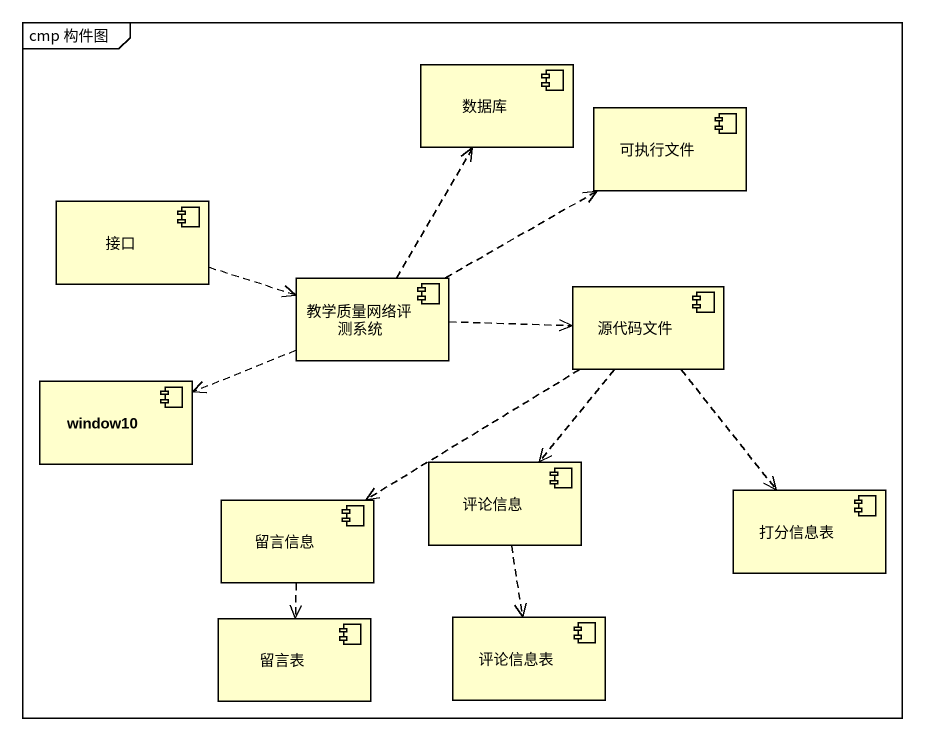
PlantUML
@startuml
mainframe cmp 构件图
component 数据库
component 可执行文件
component 接口
component 教学质量网络评测系统
component 源代码文件
component window10
component 留言信息
component 评论信息
component 打分信息表
component 留言表
component 评论信息表
接口 .right.> 教学质量网络评测系统
教学质量网络评测系统 .up.> 数据库
教学质量网络评测系统 .right.> 可执行文件
教学质量网络评测系统 .right.> 源代码文件
教学质量网络评测系统 .left.> window10
源代码文件 ..> 留言信息
源代码文件 ..> 评论信息
源代码文件 ..> 打分信息表
留言信息 ..> 留言表
评论信息 ..> 评论信息表
@enduml
